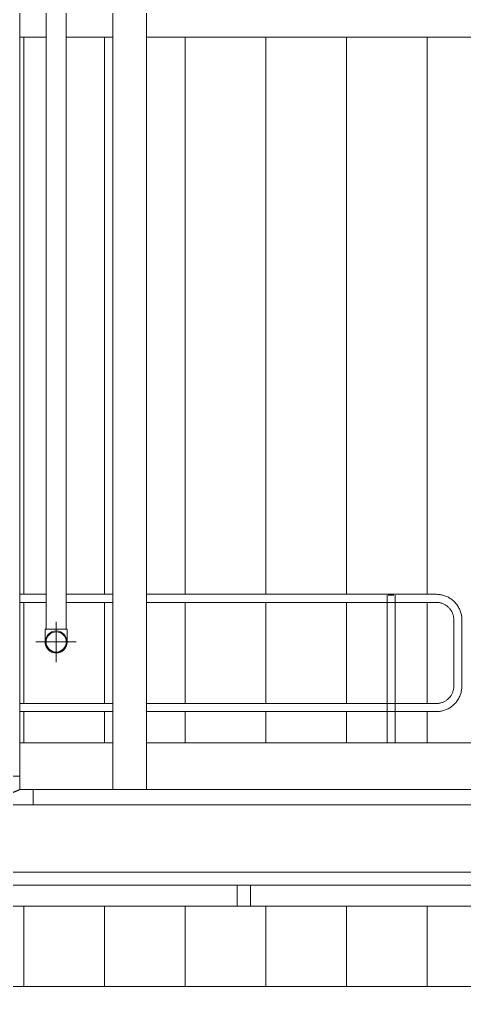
# Model space of a CAD drawing. Header units: centimetres. Extents: x -13467 to 3766, y -437 to 1921.
# Drawn here: x -1853.5 to -1688.2, y 667.6 to 1033.5 of the extents above; entities that cross this region are included whole.
import ezdxf

# ---------------------------------------------------------------- set-up
doc = ezdxf.new("R2010")
doc.units = ezdxf.units.CM
for name, color, linetype, lineweight in [('A-FLOR-HRAL', 7, 'Continuous', 9), ('A-GENM', 7, 'Continuous', 9), ('A-WALL-PATT', 7, 'Continuous', 35), ('E-CABL-TRAY', 7, 'Continuous', 9), ('I-WALL', 7, 'Continuous', 9), ('M-HVAC-DUCT', 7, 'Continuous', 9), ('P-PIPE', 7, 'Continuous', 9), ('P-PIPE-CNTR', 7, 'Continuous', 9)]:
    doc.layers.add(name, color=color, linetype=linetype, lineweight=lineweight)

# ---------------------------------------------------------------- blocks, each defined once
blk = doc.blocks.new('Railings 46 - Railings 41-1804300-Sección 1-2')
at = {"layer": 'A-FLOR-HRAL', "color": 8, "true_color": 0x808080}
for p, q in [((-1292.35, 819.76), (-1302.16, 819.76)), ((-1267.57, 819.76), (-1284.85, 819.76)), ((-1147.25, 819.76), (-1255.07, 819.76)), ((-1302.16, 816.76), (-1292.35, 816.76)), ((-1284.85, 816.76), (-1267.57, 816.76)), ((-1255.07, 816.76), (-1147.25, 816.76)), ((-1165.57, 819.42), (-1165.57, 764.57)), ((-1163.01, 819.42), (-1165.14, 819.42)), ((-1162.57, 764.57), (-1162.57, 819.42)), ((-1140.75, 810.26), (-1140.75, 785.64)), ((-1137.75, 785.64), (-1137.75, 810.26)), ((-1267.55, 779.14), (-1302.16, 779.14)), ((-1302.16, 776.14), (-1267.56, 776.14)), ((-1147.25, 779.14), (-1255.07, 779.14)), ((-1255.07, 776.14), (-1147.25, 776.14))]:
    blk.add_line(p, q, dxfattribs=at)
at = {"layer": 'A-FLOR-HRAL', "color": 8, "true_color": 0x808080, "flags": 128}
for points in [[(-1137.75, 810.26), (-1137.76, 810.64), (-1137.79, 811.02), (-1137.82, 811.39), (-1137.88, 811.77), (-1137.94, 812.14), (-1138.03, 812.51), (-1138.12, 812.88), (-1138.24, 813.24), (-1138.36, 813.6), (-1138.5, 813.96), (-1138.66, 814.3), (-1138.83, 814.64), (-1139.01, 814.98), (-1139.21, 815.3), (-1139.41, 815.62), (-1139.63, 815.93), (-1139.87, 816.23), (-1140.11, 816.52), (-1140.37, 816.8), (-1140.64, 817.07), (-1140.91, 817.33), (-1141.2, 817.58), (-1141.5, 817.81), (-1141.81, 818.04), (-1142.12, 818.25), (-1142.45, 818.45), (-1142.78, 818.64), (-1143.12, 818.81), (-1143.46, 818.97), (-1143.81, 819.11), (-1144.17, 819.24), (-1144.53, 819.36), (-1144.9, 819.46), (-1145.27, 819.55), (-1145.64, 819.62), (-1146.02, 819.68), (-1146.39, 819.72), (-1146.77, 819.74), (-1147.15, 819.76), (-1147.25, 819.76)], [(-1147.25, 816.76), (-1146.99, 816.75), (-1146.74, 816.74), (-1146.48, 816.71), (-1146.22, 816.67), (-1145.96, 816.63), (-1145.71, 816.57), (-1145.46, 816.5), (-1145.21, 816.43), (-1144.96, 816.34), (-1144.72, 816.24), (-1144.49, 816.14), (-1144.25, 816.02), (-1144.02, 815.9), (-1143.8, 815.76), (-1143.58, 815.62), (-1143.37, 815.47), (-1143.17, 815.31), (-1142.97, 815.14), (-1142.78, 814.97), (-1142.59, 814.79), (-1142.41, 814.6), (-1142.24, 814.4), (-1142.08, 814.19), (-1141.93, 813.98), (-1141.79, 813.77), (-1141.65, 813.55), (-1141.52, 813.32), (-1141.4, 813.09), (-1141.3, 812.85), (-1141.2, 812.61), (-1141.11, 812.37), (-1141.03, 812.12), (-1140.96, 811.87), (-1140.9, 811.62), (-1140.85, 811.36), (-1140.81, 811.1), (-1140.78, 810.85), (-1140.76, 810.59), (-1140.76, 810.33), (-1140.75, 810.26)], [(-1147.25, 776.14), (-1146.87, 776.14), (-1146.5, 776.17), (-1146.12, 776.21), (-1145.74, 776.26), (-1145.37, 776.33), (-1145, 776.41), (-1144.63, 776.51), (-1144.27, 776.62), (-1143.91, 776.75), (-1143.56, 776.89), (-1143.21, 777.04), (-1142.87, 777.21), (-1142.53, 777.39), (-1142.21, 777.59), (-1141.89, 777.8), (-1141.58, 778.02), (-1141.28, 778.25), (-1140.99, 778.49), (-1140.71, 778.75), (-1140.44, 779.02), (-1140.18, 779.3), (-1139.93, 779.58), (-1139.7, 779.88), (-1139.47, 780.19), (-1139.26, 780.5), (-1139.06, 780.83), (-1138.88, 781.16), (-1138.7, 781.5), (-1138.55, 781.84), (-1138.4, 782.19), (-1138.27, 782.55), (-1138.15, 782.91), (-1138.05, 783.28), (-1137.96, 783.65), (-1137.89, 784.02), (-1137.84, 784.4), (-1137.79, 784.78), (-1137.77, 785.15), (-1137.76, 785.53), (-1137.75, 785.64)], [(-1140.75, 785.64), (-1140.76, 785.38), (-1140.78, 785.12), (-1140.8, 784.86), (-1140.84, 784.6), (-1140.88, 784.35), (-1140.94, 784.09), (-1141.01, 783.84), (-1141.08, 783.59), (-1141.17, 783.35), (-1141.27, 783.11), (-1141.37, 782.87), (-1141.49, 782.64), (-1141.61, 782.41), (-1141.75, 782.18), (-1141.89, 781.97), (-1142.04, 781.76), (-1142.2, 781.55), (-1142.37, 781.35), (-1142.54, 781.16), (-1142.73, 780.97), (-1142.92, 780.8), (-1143.11, 780.63), (-1143.32, 780.47), (-1143.53, 780.31), (-1143.74, 780.17), (-1143.96, 780.03), (-1144.19, 779.9), (-1144.42, 779.79), (-1144.66, 779.68), (-1144.9, 779.58), (-1145.14, 779.49), (-1145.39, 779.41), (-1145.64, 779.34), (-1145.89, 779.28), (-1146.15, 779.23), (-1146.41, 779.19), (-1146.67, 779.16), (-1146.92, 779.15), (-1147.18, 779.14), (-1147.25, 779.14)]]:
    blk.add_lwpolyline(points, dxfattribs=at)
blk = doc.blocks.new('M_RVR_Grating - 1_12 x 1_00-V99-Sección 1-2')
at = {"layer": 'A-GENM', "color": 8, "true_color": 0x808080}
for p, q in [((-1756.34, 711.57), (-1756.34, 703.81)), ((-1756.34, 703.81), (-1756.34, 711.57)), ((-1751.34, 703.81), (-1751.34, 711.57)), ((-1649.34, 703.81), (-1649.34, 711.57)), ((-1644.34, 703.81), (-1644.34, 711.57)), ((-1644.34, 703.81), (-1644.34, 711.57)), ((-1644.34, 703.81), (-1756.34, 703.81)), ((-1751.34, 703.81), (-1756.34, 703.81)), ((-1644.34, 703.81), (-1649.34, 703.81))]:
    blk.add_line(p, q, dxfattribs=at)
blk = doc.blocks.new('M_RVR_Grating - 1_12 x 1_00-V100-Sección 1-2')
at = {"layer": 'A-GENM', "color": 8, "true_color": 0x808080}
for p, q in [((-1649.34, 711.57), (-1649.34, 703.81)), ((-1649.34, 711.57), (-1649.34, 703.81)), ((-1644.34, 711.57), (-1644.34, 703.81)), ((-1542.34, 711.57), (-1542.34, 703.81)), ((-1537.34, 703.81), (-1537.34, 711.57)), ((-1537.34, 711.57), (-1537.34, 703.81)), ((-1537.34, 703.81), (-1649.34, 703.81)), ((-1644.34, 703.81), (-1649.34, 703.81)), ((-1537.34, 703.81), (-1542.34, 703.81))]:
    blk.add_line(p, q, dxfattribs=at)
blk = doc.blocks.new('PQ_RVR_EST-01_ZZ_ZZ_MO_T_A_rvt-2-Sección 1-2')
at = {"layer": 'A-FLOR-HRAL', "lineweight": 25}
blk.add_blockref('Railings 46 - Railings 41-1804300-Sección 1-2', (0, 0), dxfattribs=at)
at = {"layer": 'A-GENM', "lineweight": 25}
for name in ['M_RVR_Grating - 1_12 x 1_00-V99-Sección 1-2', 'M_RVR_Grating - 1_12 x 1_00-V100-Sección 1-2']:
    blk.add_blockref(name, (428, 0), dxfattribs=at)
blk = doc.blocks.new('M_Round Tee - Standard-1603317-Sección 1-2')
at = {"layer": 'M-HVAC-DUCT', "color": 6, "true_color": 0xff00ff}
for p, q in [((-1314.66, 752.13), (-1314.66, 747.13)), ((-1308.41, 752.13), (-1314.66, 752.13)), ((-1302.16, 752.13), (-1308.41, 752.13)), ((-1302.16, 747.13), (-1302.16, 752.13)), ((-1314.66, 747.13), (-1319.66, 747.13)), ((-1319.66, 747.13), (-1319.66, 741.47)), ((-1297.16, 747.13), (-1302.16, 747.13)), ((-1297.16, 741.47), (-1297.16, 747.13))]:
    blk.add_line(p, q, dxfattribs=at)
for points, knots in [([(-1314.66, 747.13), (-1314.66, 747.13), (-1314.57, 747.09), (-1314.27, 746.94), (-1313.92, 746.77), (-1313.6, 746.63), (-1313.24, 746.48), (-1312.9, 746.35), (-1312.61, 746.24), (-1312.38, 746.16), (-1312.14, 746.08), (-1311.9, 746), (-1311.64, 745.93), (-1311.38, 745.85), (-1311.1, 745.78), (-1310.83, 745.72), (-1310.54, 745.66), (-1310.15, 745.59), (-1309.45, 745.49), (-1308.83, 745.46), (-1308.41, 745.46)], [0, 0, 0, 0, 0.125, 0.25, 0.3125, 0.375, 0.4375, 0.5, 0.53125, 0.5625, 0.59375, 0.625, 0.65625, 0.6875, 0.71875, 0.75, 0.78125, 0.8125, 0.875, 1, 1, 1, 1]), ([(-1308.41, 745.46), (-1307.99, 745.46), (-1307.37, 745.49), (-1306.57, 745.61), (-1306.09, 745.7), (-1305.71, 745.78), (-1305.44, 745.85), (-1305.18, 745.93), (-1304.92, 746), (-1304.68, 746.08), (-1304.44, 746.16), (-1304.21, 746.24), (-1303.99, 746.32), (-1303.78, 746.4), (-1303.59, 746.48), (-1303.4, 746.56), (-1303.22, 746.63), (-1303.06, 746.7), (-1302.86, 746.8), (-1302.55, 746.94), (-1302.24, 747.09), (-1302.16, 747.13), (-1302.16, 747.13)], [0, 0, 0, 0, 0.125, 0.1875, 0.25, 0.28125, 0.3125, 0.34375, 0.375, 0.40625, 0.4375, 0.46875, 0.5, 0.53125, 0.5625, 0.59375, 0.625, 0.65625, 0.6875, 0.75, 0.875, 1, 1, 1, 1])]:
    blk.add_open_spline(points, degree=3, knots=knots, dxfattribs=at)
blk = doc.blocks.new('Cobre - Codo - CO - Codo-1454829-Sección 1-2')
at = {"layer": 'P-PIPE', "color": 6, "true_color": 0xff00ff}
for p, q in [((-1288.6, 806.75), (-1292.67, 806.75)), ((-1284.53, 806.75), (-1288.6, 806.75))]:
    blk.add_line(p, q, dxfattribs=at)
at = {"layer": 'P-PIPE', "color": 6, "true_color": 0xff00ff, "flags": 128}
for points in [[(-1292.67, 802.05), (-1292.67, 802.05), (-1292.67, 802.06), (-1292.67, 802.08), (-1292.67, 802.11), (-1292.67, 802.14), (-1292.67, 802.18), (-1292.67, 802.23), (-1292.67, 802.29), (-1292.67, 802.35), (-1292.67, 802.42), (-1292.67, 802.5), (-1292.67, 802.58), (-1292.67, 802.67), (-1292.67, 802.77), (-1292.67, 802.87), (-1292.67, 802.98), (-1292.67, 803.1), (-1292.67, 803.22), (-1292.67, 803.34), (-1292.67, 803.48), (-1292.67, 803.61), (-1292.67, 803.76), (-1292.67, 803.9), (-1292.67, 804.06), (-1292.67, 804.21), (-1292.67, 804.37), (-1292.67, 804.54), (-1292.67, 804.7), (-1292.67, 804.87), (-1292.67, 805.05), (-1292.67, 805.23), (-1292.67, 805.4), (-1292.67, 805.59), (-1292.67, 805.77), (-1292.67, 805.95), (-1292.67, 806.14), (-1292.67, 806.33), (-1292.67, 806.51), (-1292.67, 806.7), (-1292.67, 806.75)], [(-1284.53, 806.75), (-1284.53, 806.57), (-1284.53, 806.38), (-1284.53, 806.19), (-1284.53, 806), (-1284.53, 805.82), (-1284.53, 805.64), (-1284.53, 805.45), (-1284.53, 805.27), (-1284.53, 805.1), (-1284.53, 804.92), (-1284.53, 804.75), (-1284.53, 804.58), (-1284.53, 804.42), (-1284.53, 804.25), (-1284.53, 804.1), (-1284.53, 803.94), (-1284.53, 803.8), (-1284.53, 803.65), (-1284.53, 803.51), (-1284.53, 803.38), (-1284.53, 803.25), (-1284.53, 803.13), (-1284.53, 803.01), (-1284.53, 802.9), (-1284.53, 802.79), (-1284.53, 802.7), (-1284.53, 802.6), (-1284.53, 802.52), (-1284.53, 802.44), (-1284.53, 802.37), (-1284.53, 802.3), (-1284.53, 802.25), (-1284.53, 802.2), (-1284.53, 802.15), (-1284.53, 802.12), (-1284.53, 802.09), (-1284.53, 802.07), (-1284.53, 802.05), (-1284.53, 802.05), (-1284.53, 802.05)], [(-1288.6, 797.98), (-1288.77, 797.98), (-1288.93, 797.99), (-1289.09, 798.01), (-1289.25, 798.03), (-1289.41, 798.06), (-1289.57, 798.1), (-1289.73, 798.14), (-1289.88, 798.19), (-1290.04, 798.24), (-1290.19, 798.3), (-1290.34, 798.37), (-1290.48, 798.44), (-1290.63, 798.52), (-1290.77, 798.6), (-1290.9, 798.69), (-1291.03, 798.78), (-1291.16, 798.88), (-1291.29, 798.99), (-1291.41, 799.1), (-1291.52, 799.21), (-1291.63, 799.33), (-1291.74, 799.46), (-1291.84, 799.58), (-1291.94, 799.71), (-1292.03, 799.85), (-1292.11, 799.99), (-1292.19, 800.13), (-1292.27, 800.28), (-1292.34, 800.42), (-1292.4, 800.57), (-1292.45, 800.73), (-1292.5, 800.88), (-1292.55, 801.04), (-1292.58, 801.2), (-1292.61, 801.36), (-1292.64, 801.52), (-1292.66, 801.68), (-1292.67, 801.84), (-1292.67, 802), (-1292.67, 802.05)], [(-1284.53, 802.05), (-1284.54, 801.89), (-1284.55, 801.72), (-1284.56, 801.56), (-1284.59, 801.4), (-1284.62, 801.24), (-1284.65, 801.08), (-1284.69, 800.92), (-1284.74, 800.77), (-1284.79, 800.61), (-1284.86, 800.46), (-1284.92, 800.31), (-1284.99, 800.17), (-1285.07, 800.03), (-1285.16, 799.89), (-1285.24, 799.75), (-1285.34, 799.62), (-1285.44, 799.49), (-1285.54, 799.36), (-1285.65, 799.24), (-1285.77, 799.13), (-1285.89, 799.02), (-1286.01, 798.91), (-1286.14, 798.81), (-1286.27, 798.71), (-1286.41, 798.62), (-1286.54, 798.54), (-1286.69, 798.46), (-1286.83, 798.39), (-1286.98, 798.32), (-1287.13, 798.26), (-1287.28, 798.2), (-1287.44, 798.15), (-1287.59, 798.11), (-1287.75, 798.07), (-1287.91, 798.04), (-1288.07, 798.01), (-1288.24, 798), (-1288.4, 797.98), (-1288.56, 797.98), (-1288.6, 797.98)]]:
    blk.add_lwpolyline(points, dxfattribs=at)
at = {"layer": 'P-PIPE', "color": 6, "true_color": 0xff00ff}
for start, end in [(90, 180), (0, 90), (180, 270), (270, 0)]:
    blk.add_arc((-1288.6, 802.05), 4.07, start, end, dxfattribs=at)
blk = doc.blocks.new('PQ_RVR_MEP-01_ZZ_ZZ_MO_T_A_rvt-2-Sección 1-2')
at = {"layer": 'E-CABL-TRAY'}
blk.add_line((1990.91, 673.85), (-1689.32, 673.85), dxfattribs=at)
at = {"layer": 'M-HVAC-DUCT', "color": 6, "true_color": 0xff00ff}
for p, q in [((-1302.16, 752.13), (-1302.16, 1139.85)), ((-1267.57, 1141.37), (-1267.57, 747.13)), ((-1255.07, 747.13), (-1255.07, 1141.37)), ((-1267.56, 764.57), (-1302.16, 764.57)), ((-867.32, 764.57), (-1255.07, 764.57)), ((-910.5, 747.13), (-1297.16, 747.13)), ((-1297.16, 747.13), (-1297.16, 741.47)), ((-940.73, 741.43), (-1910.73, 741.43)), ((-1910.73, 716.43), (-940.73, 716.43)), ((-1765.32, 711.57), (-867.32, 711.57))]:
    blk.add_line(p, q, dxfattribs=at)
at = {"layer": 'P-PIPE', "color": 6, "true_color": 0xff00ff}
for p, q in [((-1292.35, 1153.35), (-1292.35, 806.75)), ((-1284.85, 806.75), (-1284.85, 1153.35))]:
    blk.add_line(p, q, dxfattribs=at)
for start, end in [(0, 180), (180, 0)]:
    blk.add_arc((-1288.6, 802.05), 3.75, start, end, dxfattribs=at)
at = {"layer": 'P-PIPE-CNTR', "color": 6, "true_color": 0xff00ff}
for p, q in [((-1288.6, 794.55), (-1288.6, 809.55)), ((-1296.1, 802.05), (-1281.1, 802.05))]:
    blk.add_line(p, q, dxfattribs=at)
at = {"layer": 'M-HVAC-DUCT', "lineweight": 9}
blk.add_blockref('M_Round Tee - Standard-1603317-Sección 1-2', (0, 0), dxfattribs=at)
at = {"layer": 'P-PIPE', "lineweight": 9}
blk.add_blockref('Cobre - Codo - CO - Codo-1454829-Sección 1-2', (0, 0), dxfattribs=at)

msp = doc.modelspace()

# ---------------------------------------------------------------- hatches: boundary and pattern name
at = {"layer": 'A-WALL-PATT', "lineweight": 9, "true_color": 0x808080}
h = msp.add_hatch(dxfattribs=at)
h.set_pattern_fill('FP_3', color=8, style=0, pattern_type=2)
h.set_pattern_definition([(90, (-5602, 712), (-30, 2e-15), [])])
h.paths.add_polyline_path([(-1908.524, 134), (-1700.656, 134), (-1700.656, 192.558), (-1690.536, 192.558), (-1690.536, 134), (-1685.586, 134), (-1685.586, 387.85), (-1688.112, 400.48), (-1697.406, 400.589), (-1697.406, 408.98), (-1692.925, 408.98), (-1692.925, 409.306), (-1691.886, 409.306), (-1691.886, 408.98), (-1244.525, 408.98), (-1244.525, 409.306), (-1243.486, 409.306), (-1243.486, 408.98), (-1239.006, 408.895), (-1239.006, 400.48), (-1459.06, 400.48), (-1461.586, 387.85), (-1461.586, 146.355), (-1281.348, 146.355), (-1276.439, 145.592), (-1272.341, 143.78), (-1269.068, 141.269), (-1266.254, 137.541), (-1264.727, 134), (-1171.507, 134), (-1171.507, 602.26), (-1541.415, 602.229), (-1541.415, 602.14), (-1544.515, 602.229), (-1544.515, 602.26), (-1547.159, 602.859), (-1549.112, 604.164), (-1550.178, 605.794), (-1550.564, 606.491), (-1551.079, 608.76), (-1551.135, 608.76), (-1551.046, 611.86), (-1551.015, 611.86), (-1551.046, 613.38), (-1551.135, 613.38), (-1551.046, 616.48), (-1551.015, 616.48), (-1551.046, 620.102), (-1551.135, 620.102), (-1551.046, 623.202), (-1551.015, 623.202), (-1551.046, 626.523), (-1551.135, 627.202), (-1551.015, 628.969), (-1551.015, 658.849), (-1908.524, 658.849), (-1908.524, 265.229)])
h.paths.add_polyline_path([(-1461.586, 134), (-1276.007, 134), (-1276.238, 134.263), (-1278.529, 135.794), (-1281.348, 136.355), (-1461.586, 136.355), (-1461.586, 134.907)])
h.paths.add_polyline_path([(-1794.894, 246.5), (-1794.894, 261.5), (-1784.894, 261.5), (-1784.894, 246.5)])
h.paths.add_polyline_path([(-1732.401, 249), (-1747.401, 249), (-1747.401, 259), (-1732.401, 259)])
h.paths.add_polyline_path([(-1850.138, 536.5), (-1850.138, 551.5), (-1840.138, 551.5), (-1840.138, 536.5)])
h.paths.add_polyline_path([(-1210.042, 607.26), (-1171.507, 607.26), (-1171.507, 658.849), (-1546.015, 658.849), (-1545.956, 627.659), (-1545.895, 627.202), (-1546.015, 625.402), (-1545.956, 623.202), (-1545.895, 623.202), (-1545.985, 620.102), (-1546.015, 620.102), (-1545.956, 616.48), (-1545.895, 616.48), (-1545.985, 613.38), (-1546.015, 613.38), (-1545.956, 611.86), (-1545.895, 611.86), (-1545.812, 608.27), (-1545.574, 607.699), (-1544.515, 607.38), (-1541.415, 607.291), (-1541.415, 607.26), (-1261.721, 607.26)])
h.paths.add_polyline_path([(-1553.697, 673.849), (-1551.015, 673.849), (-1551.015, 703.807), (-1908.524, 703.807), (-1908.524, 673.849), (-1558.697, 673.849)])
h.paths.add_polyline_path([(-1546.015, 673.849), (-1171.507, 673.849), (-1171.507, 703.807), (-1546.015, 703.807)])
h.paths.add_polyline_path([(-1202.214, 720.807), (-1185.928, 720.807), (-1185.928, 776.137), (-1339.292, 776.137), (-1339.239, 745.198), (-1323.042, 745.198), (-1319.16, 744.687), (-1315.542, 743.188), (-1312.436, 740.805), (-1310.052, 737.698), (-1308.553, 734.08), (-1308.042, 730.198), (-1308.724, 725.904), (-1310.052, 722.698), (-1311.502, 720.807), (-1202.428, 720.807)])
h.paths.add_polyline_path([(-1182.928, 720.807), (-1171.507, 720.807), (-1171.507, 776.137), (-1182.928, 776.137), (-1182.928, 720.985)])
h.paths.add_polyline_path([(-1342.292, 750.279), (-1342.292, 776.137), (-1499.379, 776.137), (-1499.379, 764.572), (-1365.079, 764.514), (-1364.203, 764.427), (-1362.906, 764.427), (-1361.787, 764.189), (-1360.507, 764.063), (-1358.897, 763.575), (-1357.488, 763.275), (-1356.585, 762.874), (-1355.535, 762.555), (-1350.954, 760.106), (-1346.938, 756.811), (-1343.643, 752.795), (-1342.368, 750.411)])
h.paths.add_polyline_path([(-1502.379, 764.572), (-1502.379, 776.137), (-1546.015, 776.137), (-1545.956, 764.572), (-1520.116, 764.572)])
h.paths.add_polyline_path([(-1877.014, 764.572), (-1877.014, 776.137), (-1908.524, 776.137), (-1908.524, 764.572), (-1881.869, 764.572)])
h.paths.add_polyline_path([(-1874.014, 764.572), (-1866.011, 764.572), (-1866.011, 776.137), (-1874.014, 776.137), (-1874.014, 767.783)])
h.paths.add_polyline_path([(-1716.926, 764.572), (-1716.926, 776.137), (-1806.423, 776.137), (-1806.423, 764.572), (-1726.136, 764.572)])
h.paths.add_polyline_path([(-1551.015, 764.572), (-1551.015, 776.137), (-1659.467, 776.137), (-1659.467, 764.572), (-1571.795, 764.572)])
h.paths.add_polyline_path([(-1713.926, 764.572), (-1662.467, 764.572), (-1662.467, 776.137), (-1678.109, 776.188), (-1680.835, 776.649), (-1682.32, 777.369), (-1683.559, 778.14), (-1685.578, 780.245), (-1686.821, 782.701), (-1687.099, 784.273), (-1687.286, 785.637), (-1687.234, 810.584), (-1686.775, 813.305), (-1686.054, 814.79), (-1685.117, 816.196), (-1683.178, 818.048), (-1680.722, 819.292), (-1679.262, 819.558), (-1677.786, 819.757), (-1611.104, 819.757), (-1611.917, 821.762), (-1612.42, 825.583), (-1611.909, 829.465), (-1610.411, 833.083), (-1608.027, 836.19), (-1604.92, 838.573), (-1601.241, 840.08), (-1596.875, 840.584), (-1551.015, 840.688), (-1551.046, 874.877), (-1551.135, 874.877), (-1551.046, 877.977), (-1551.015, 877.977), (-1551.012, 880.368), (-1551.086, 881.6), (-1551.086, 882.355), (-1550.93, 882.935), (-1550.552, 883.59), (-1550.162, 883.988), (-1549.473, 884.392), (-1549.193, 884.508), (-1548.515, 884.597), (-1547.557, 884.392), (-1546.903, 884.014), (-1546.411, 883.502), (-1546.101, 882.935), (-1545.956, 882.435), (-1545.895, 881.977), (-1546.045, 880.051), (-1546.018, 880.004), (-1545.956, 877.977), (-1545.895, 877.977), (-1545.985, 874.877), (-1546.015, 874.877), (-1545.956, 840.699), (-1171.507, 841.483), (-1171.507, 1027), (-1806.423, 1027), (-1806.423, 819.757), (-1698.284, 819.705), (-1695.671, 819.292), (-1694.088, 818.533), (-1692.508, 817.502), (-1691.606, 816.581), (-1690.773, 815.569), (-1689.546, 813.089), (-1689.295, 811.621), (-1689.107, 809.663), (-1689.159, 785.31), (-1689.575, 782.694), (-1690.33, 781.119), (-1691.236, 779.684), (-1692.261, 778.657), (-1693.294, 777.803), (-1695.781, 776.575), (-1697.131, 776.336), (-1698.607, 776.137), (-1713.926, 776.137), (-1713.926, 767.783)])
h.paths.add_polyline_path([(-1853.511, 764.572), (-1818.923, 764.572), (-1818.923, 776.137), (-1853.511, 776.137), (-1853.511, 767.783)])
h.paths.add_polyline_path([(-1696.197, 776.519), (-1695.991, 776.602), (-1696.176, 776.528)])
h.paths.add_polyline_path([(-1520.116, 779.137), (-1502.379, 779.137), (-1502.379, 810.79), (-1546.015, 810.654), (-1545.956, 779.137)])
h.paths.add_polyline_path([(-1623.474, 779.137), (-1551.015, 779.137), (-1551.015, 810.688), (-1597.635, 810.611), (-1601.303, 811.094), (-1604.947, 812.613), (-1608.049, 815.005), (-1609.394, 816.757), (-1659.467, 816.757), (-1659.467, 779.137)])
h.paths.add_polyline_path([(-1287.834, 779.137), (-1185.928, 779.137), (-1185.928, 811.452), (-1339.292, 811.131), (-1339.239, 779.137), (-1313.4, 779.137)])
h.paths.add_polyline_path([(-1499.379, 779.137), (-1342.292, 779.137), (-1342.292, 811.125), (-1499.379, 810.796), (-1499.379, 795.703)])
h.paths.add_polyline_path([(-1677.786, 779.137), (-1662.467, 779.137), (-1662.467, 816.757), (-1678.359, 816.643), (-1680.46, 816.137), (-1682.493, 814.688), (-1683.804, 812.68), (-1684.286, 809.663), (-1684.225, 785.328), (-1683.667, 782.963), (-1682.217, 780.931), (-1680.21, 779.619), (-1679.429, 779.464)])
h.paths.add_polyline_path([(-1171.507, 779.137), (-1171.507, 811.482), (-1182.928, 811.459), (-1182.928, 779.137)])
h.paths.add_polyline_path([(-1866.011, 779.137), (-1866.011, 816.757), (-1874.014, 816.757), (-1874.014, 779.137), (-1868.95, 779.137)])
h.paths.add_polyline_path([(-1806.423, 779.137), (-1716.926, 779.137), (-1716.926, 816.757), (-1806.423, 816.757), (-1806.423, 781.743)])
h.paths.add_polyline_path([(-1830.19, 779.137), (-1818.923, 779.137), (-1818.923, 816.757), (-1836.206, 816.757), (-1836.147, 806.754), (-1835.886, 806.754), (-1835.996, 803.102), (-1836.305, 803.815), (-1836.025, 803.102), (-1835.886, 802.049), (-1836.025, 800.995), (-1836.457, 799.98), (-1837.318, 798.987), (-1838.157, 798.426), (-1839.008, 798.103), (-1839.956, 797.979), (-1841.01, 798.117), (-1841.991, 798.524), (-1843.008, 799.397), (-1843.585, 800.266), (-1843.887, 800.995), (-1844.026, 802.049), (-1843.952, 803.447), (-1843.96, 806.754), (-1843.706, 806.754), (-1843.706, 816.757), (-1853.511, 816.757), (-1853.511, 779.137)])
h.paths.add_polyline_path([(-1877.014, 779.137), (-1877.014, 816.757), (-1908.524, 816.757), (-1908.524, 779.137), (-1881.869, 779.137)])
h.paths.add_polyline_path([(-1700.993, 779.137), (-1698.562, 779.146), (-1696.01, 779.705), (-1693.863, 781.262), (-1692.567, 783.324), (-1692.107, 785.637), (-1692.116, 810.301), (-1692.675, 812.854), (-1694.232, 815), (-1696.294, 816.296), (-1698.607, 816.757), (-1713.926, 816.757), (-1713.926, 779.137)])
h.paths.add_polyline_path([(-1842.434, 805.316), (-1841.271, 805.871), (-1840.67, 806.025), (-1839.956, 806.119), (-1839.208, 806.131), (-1839.917, 806.254), (-1840.704, 806.232), (-1841.01, 806.106), (-1841.514, 805.871), (-1842.253, 805.425)])
h.paths.add_polyline_path([(-1689.488, 812.666), (-1689.572, 812.872), (-1689.497, 812.688)])
h.paths.add_polyline_path([(-1881.869, 819.757), (-1866.011, 819.757), (-1866.011, 1027), (-1908.524, 1027), (-1908.524, 819.757)])
h.paths.add_polyline_path([(-1833.243, 819.757), (-1818.923, 819.757), (-1818.923, 1027), (-1836.206, 1027), (-1836.206, 819.757)])
h.paths.add_polyline_path([(-1843.706, 819.757), (-1843.706, 1027), (-1853.511, 1027), (-1853.511, 819.757)])

# ---------------------------------------------------------------- linework, layer by layer
at = {"layer": 'I-WALL'}
for p, q in [((-1843.706, 1027), (-1853.511, 1027)), ((-1818.923, 1027), (-1836.206, 1027)), ((-690.596, 1027), (-1806.423, 1027))]:
    msp.add_line(p, q, dxfattribs=at)

# ---------------------------------------------------------------- block references
at = {"lineweight": 5}
for name in ['PQ_RVR_EST-01_ZZ_ZZ_MO_T_A_rvt-2-Sección 1-2', 'PQ_RVR_MEP-01_ZZ_ZZ_MO_T_A_rvt-2-Sección 1-2']:
    msp.add_blockref(name, (-551.352, 0), dxfattribs=at)

doc.saveas('drawing.dxf')
